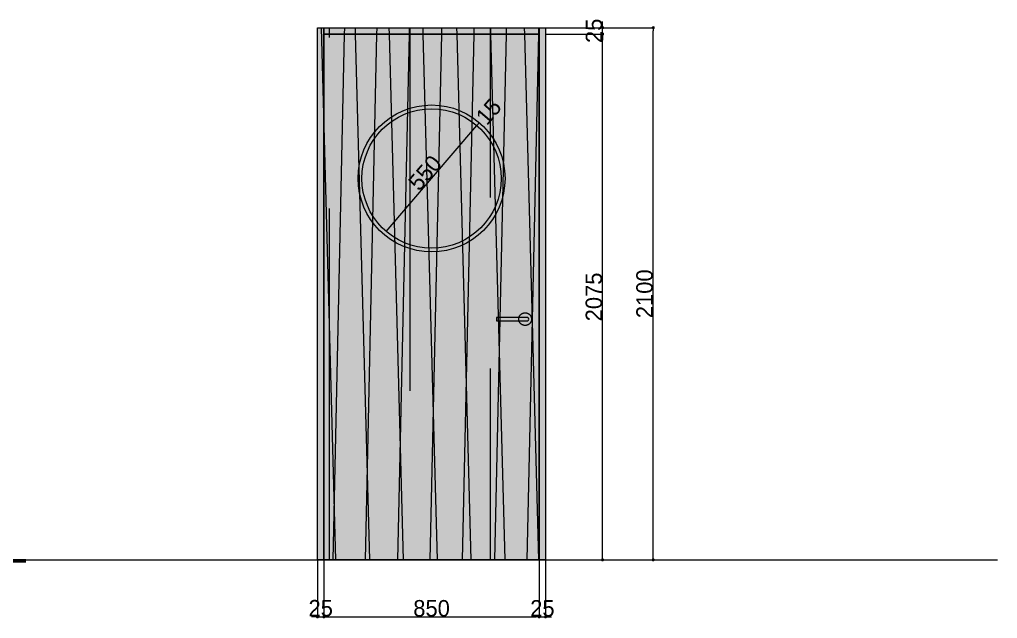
# Model space of a CAD drawing. Header units: millimetres. Extents: x -376000 to 292178, y -193032 to 188048.
# Drawn here: x -215491 to -211631, y 94374 to 96737 of the extents above; entities that cross this region are included whole.
import ezdxf

# ---------------------------------------------------------------- set-up
doc = ezdxf.new("R2010")
doc.units = ezdxf.units.MM
doc.header["$PDMODE"] = 1
doc.header["$PDSIZE"] = -2
doc.layers.add('02_0.25', color=1, linetype='Continuous', lineweight=25, true_color=0xff0000)
doc.layers.add('04_0.10', color=7, linetype='Continuous', lineweight=9, true_color=0x0099ff)
for name, color, linetype, lineweight in [('07_文字・記号', 7, 'Continuous', 9), ('_平面図（新設） (2D)', 7, 'Continuous', 5), ('一般', 7, 'Continuous', 5), ('寸法', 7, 'Continuous', 5)]:
    doc.layers.add(name, color=color, linetype=linetype, lineweight=lineweight)
doc.styles.add('Hiragino Kaku Gothic Pro W3', font='', dxfattribs={"bigfont": 'Hiragino Kaku Gothic Pro W3'})
doc.styles.add('Hiragino Sans W3', font='', dxfattribs={"bigfont": 'Hiragino Sans W3'})
doc.styles.get('Hiragino Kaku Gothic Pro W3').set_extended_font_data('Hiragino Kaku Gothic Pro W3')
doc.styles.get('Hiragino Sans W3').set_extended_font_data('Hiragino Sans W3')
doc.dimstyles.new('建具表寸法', dxfattribs={"dimtxt": 161.7816840277779, "dimasz": 0.19998779296875, "dimexe": 0, "dimexo": 0.3, "dimgap": 0.005, "dimtad": 1, "dimdsep": 46, "dimtxsty": 'Hiragino Sans W3', "dimblk": 'DOT', "dimblk1": 'DOT', "dimblk2": 'DOT', "dimcen": 0, "dimazin": 0, "dimtfac": 1, "dimtix": 1, "dimtmove": 0, "dimatfit": 0, "dimldrblk": 'VW_FILLEDARROW', "dimfxl": 1, "dimfrac": 2, "dimtolj": 1, "dimarcsym": 0})
pattern_1 = [(91.55430507832516, (0, 0), (129.3706128285435, 153.9832752114436), []), (90, (680.4999999999999, 445.5000000000002), (317.5000000000001, 762.0000000000001), [1481.666666666667, -673.5948023899283]), (88.75747639671474, (346.7777777777777, 21.50000000000007), (124.207218057869, -159.5173628918171), [])]

# ---------------------------------------------------------------- blocks, each defined once
blk = doc.blocks.new('_Dot')
at = {"color": 0, "linetype": 'ByBlock', "lineweight": -2}
blk.add_line((-0.5, 0), (-1, 0), dxfattribs=at)
at = {"color": 0, "linetype": 'ByBlock', "const_width": 0.5}
blk.add_lwpolyline([(-0.25, 0, 1), (0.25, 0, 1)], format="xyb", close=True, dxfattribs=at)
blk = doc.blocks.new('*D1214')
at = {"layer": 'Defpoints', "color": 0}
for p in [(178.9366458814475, 663.8221175084183), (178.936645881459, 663.8221175084083), (-178.9366458814766, 246.1778824915964)]:
    blk.add_point(p, dxfattribs=at)
at = {"layer": '寸法', "color": 0, "lineweight": -2}
for p, q in [((-178.8065180818612, 246.329743853054), (178.8065180818552, 663.6702561469408)), ((178.7088399350747, 664.017321122107), (178.936645881459, 663.8221175084083)), ((-179.1644518278494, 246.3730861052853), (-178.936645881465, 246.1778824915865))]:
    blk.add_line(p, q, dxfattribs=at)
at = {"layer": '寸法', "color": 0, "lineweight": -2, "xscale": 0.19998779296875, "yscale": 0.19998779296875, "zscale": 0.19998779296875}
for p, rotation in [((178.936645881459, 663.8221175084083), 49.40720656332511), ((-178.936645881465, 246.1778824915865), 229.4072065633251)]:
    blk.add_blockref('_Dot', p, dxfattribs=dict(at, rotation=rotation))
at = {"layer": '寸法', "color": 0, "insert": (-25.8771393938673, 477.173745690315), "char_height": 64.7126736111111, "attachment_point": 5, "rotation": 49.407206563325104, "style": 'Hiragino Kaku Gothic Pro W3'}
blk.add_mtext('\\A1;550', dxfattribs=at)
blk = doc.blocks.new('VW_FILLEDARROW')
at = {"color": 0, "linetype": 'Continuous', "lineweight": 5, "transparency": 16777216, "flags": 128}
blk.add_lwpolyline([(-161.3333333333333, 43.22913637888779), (0, 0), (-161.3333333333333, -43.22913637888784)], close=True, dxfattribs=at)
blk = doc.blocks.new('*D1215')
at = {"layer": 'Defpoints', "color": 0}
for p in [(178.9366458814766, 663.8221175084036), (188.6968265659234, 675.2124148270377), (188.6968265659234, 675.2124148270377)]:
    blk.add_point(p, dxfattribs=at)
at = {"layer": '寸法', "color": 0, "lineweight": -2}
for p, q in [((178.806518081878, 663.6702561469317), (178.6763902822741, 663.5183947854642)), ((178.7088399351038, 664.0173211220923), (178.9366458814818, 663.8221175083993)), ((178.9366458814818, 663.8221175083993), (188.6968265659234, 675.2124148270377)), ((188.4690206195506, 675.4076184407264), (188.6968265659234, 675.2124148270377)), ((188.8269543655273, 675.3642761885053), (188.9570821651311, 675.5161375499728))]:
    blk.add_line(p, q, dxfattribs=at)
at = {"layer": '寸法', "color": 0, "lineweight": -2, "xscale": 0.19998779296875, "yscale": 0.19998779296875, "zscale": 0.19998779296875}
for p, rotation in [((178.9366458814818, 663.8221175083993), 49.40720656332519), ((188.6968265659234, 675.2124148270377), 229.4072065633252)]:
    blk.add_blockref('_Dot', p, dxfattribs=dict(at, rotation=rotation))
at = {"layer": '寸法', "color": 0, "insert": (225.4423855978832, 718.0951089128956), "char_height": 64.7126736111111, "attachment_point": 5, "rotation": 49.407206563325204, "style": 'Hiragino Kaku Gothic Pro W3'}
blk.add_mtext('\\A1;15', dxfattribs=at)
blk = doc.blocks.new('*D1220')
at = {"layer": 'Defpoints', "color": 0}
for p in [(-213414.4616497941, 96705.41183461057), (-213189.4616497941, 96705.41183461057), (-213414.4616497941, 96680.41183461057)]:
    blk.add_point(p, dxfattribs=at)
at = {"layer": '一般', "color": 0, "lineweight": -2}
for p, q in [((-213189.4616497941, 96717.4111021887), (-213189.4616497941, 96729.41036976682)), ((-213414.1616497941, 96705.41183461057), (-213189.4616497941, 96705.41183461057)), ((-213189.4616497941, 96680.41183461057), (-213189.4616497941, 96705.41183461057)), ((-213414.1616497941, 96680.41183461057), (-213189.4616497941, 96680.41183461057)), ((-213189.4616497941, 96668.41256703244), (-213189.4616497941, 96656.41329945432))]:
    blk.add_line(p, q, dxfattribs=at)
at = {"layer": '一般', "color": 0, "lineweight": -2, "xscale": 11.999267578125, "yscale": 11.999267578125, "zscale": 11.999267578125}
for p, rotation in [((-213189.4616497941, 96705.41183461057), 270), ((-213189.4616497941, 96680.41183461057), 90)]:
    blk.add_blockref('_Dot', p, dxfattribs=dict(at, rotation=rotation))
at = {"layer": '一般', "color": 0, "insert": (-213223.0895215167, 96692.91183461057), "char_height": 64.7126736111111, "attachment_point": 5, "rotation": 90, "style": 'Hiragino Kaku Gothic Pro W3'}
blk.add_mtext('\\A1;25', dxfattribs=at)
blk = doc.blocks.new('*D1221')
at = {"layer": 'Defpoints', "color": 0}
for p in [(-213414.4616497941, 96680.41183461057), (-213189.4616497941, 96680.41183461057), (-213414.4616497941, 94605.41183461057)]:
    blk.add_point(p, dxfattribs=at)
at = {"layer": '一般', "color": 0, "lineweight": -2}
for p, q in [((-213414.1616497941, 96680.41183461057), (-213189.4616497941, 96680.41183461057)), ((-213189.4616497941, 94617.4111021887), (-213189.4616497941, 96668.41256703244)), ((-213414.1616497941, 94605.41183461057), (-213189.4616497941, 94605.41183461057))]:
    blk.add_line(p, q, dxfattribs=at)
at = {"layer": '一般', "color": 0, "lineweight": -2, "xscale": 11.999267578125, "yscale": 11.999267578125, "zscale": 11.999267578125}
for p, rotation in [((-213189.4616497941, 96680.41183461057), 90), ((-213189.4616497941, 94605.41183461057), 270)]:
    blk.add_blockref('_Dot', p, dxfattribs=dict(at, rotation=rotation))
at = {"layer": '一般', "color": 0, "insert": (-213223.5817621653, 95642.91183461057), "char_height": 64.7126736111111, "attachment_point": 5, "rotation": 90, "style": 'Hiragino Kaku Gothic Pro W3'}
blk.add_mtext('\\A1;2075', dxfattribs=at)
blk = doc.blocks.new('*D1222')
at = {"layer": 'Defpoints', "color": 0}
for p in [(-213189.4616497941, 96705.41183461057), (-212989.4616497941, 96705.41183461057), (-213189.4616497941, 94605.41183461057)]:
    blk.add_point(p, dxfattribs=at)
at = {"layer": '一般', "color": 0, "lineweight": -2}
for p, q in [((-213189.1616497941, 96705.41183461057), (-212989.4616497941, 96705.41183461057)), ((-212989.4616497941, 94617.4111021887), (-212989.4616497941, 96693.41256703244)), ((-213189.1616497941, 94605.41183461057), (-212989.4616497941, 94605.41183461057))]:
    blk.add_line(p, q, dxfattribs=at)
at = {"layer": '一般', "color": 0, "lineweight": -2, "xscale": 11.999267578125, "yscale": 11.999267578125, "zscale": 11.999267578125}
for p, rotation in [((-212989.4616497941, 96705.41183461057), 90), ((-212989.4616497941, 94605.41183461057), 270)]:
    blk.add_blockref('_Dot', p, dxfattribs=dict(at, rotation=rotation))
at = {"layer": '一般', "color": 0, "insert": (-213023.5817621653, 95655.41183461057), "char_height": 64.7126736111111, "attachment_point": 5, "rotation": 90, "style": 'Hiragino Kaku Gothic Pro W3'}
blk.add_mtext('\\A1;2100', dxfattribs=at)
blk = doc.blocks.new('*D1223')
at = {"layer": 'Defpoints', "color": 0}
for p in [(-213439.4616497941, 94605.41183461057), (-213414.4616497941, 94605.41183461057), (-213414.4616497941, 94380.41183461057)]:
    blk.add_point(p, dxfattribs=at)
at = {"layer": '一般', "color": 0, "lineweight": -2}
for p, q in [((-213439.4616497941, 94605.11183461056), (-213439.4616497941, 94380.41183461057)), ((-213414.4616497941, 94605.11183461056), (-213414.4616497941, 94380.41183461057)), ((-213451.4609173722, 94380.41183461057), (-213463.4601849503, 94380.41183461057)), ((-213439.4616497941, 94380.41183461057), (-213414.4616497941, 94380.41183461057)), ((-213402.4623822159, 94380.41183461057), (-213390.4631146378, 94380.41183461057))]:
    blk.add_line(p, q, dxfattribs=at)
at = {"layer": '一般', "color": 0, "lineweight": -2, "xscale": 11.999267578125, "yscale": 11.999267578125, "zscale": 11.999267578125}
blk.add_blockref('_Dot', (-213439.4616497941, 94380.41183461057), dxfattribs=at)
at = {"layer": '一般', "color": 0, "lineweight": -2, "xscale": 11.999267578125, "yscale": 11.999267578125, "zscale": 11.999267578125, "rotation": 180}
blk.add_blockref('_Dot', (-213414.4616497941, 94380.41183461057), dxfattribs=at)
at = {"layer": '一般', "color": 0, "insert": (-213426.9616497941, 94414.03970633326), "char_height": 64.7126736111111, "attachment_point": 5, "style": 'Hiragino Kaku Gothic Pro W3'}
blk.add_mtext('\\A1;25', dxfattribs=at)
blk = doc.blocks.new('*D1224')
at = {"layer": 'Defpoints', "color": 0}
for p in [(-214289.4616497941, 94605.41183461057), (-213439.4616497941, 94605.41183461057), (-213439.4616497941, 94380.41183461057)]:
    blk.add_point(p, dxfattribs=at)
at = {"layer": '一般', "color": 0, "lineweight": -2}
for p, q in [((-214289.4616497941, 94605.11183461056), (-214289.4616497941, 94380.41183461057)), ((-213439.4616497941, 94605.11183461056), (-213439.4616497941, 94380.41183461057)), ((-214277.4623822159, 94380.41183461057), (-213451.4609173722, 94380.41183461057))]:
    blk.add_line(p, q, dxfattribs=at)
at = {"layer": '一般', "color": 0, "lineweight": -2, "xscale": 11.999267578125, "yscale": 11.999267578125, "zscale": 11.999267578125, "rotation": 180}
blk.add_blockref('_Dot', (-214289.4616497941, 94380.41183461057), dxfattribs=at)
at = {"layer": '一般', "color": 0, "lineweight": -2, "xscale": 11.999267578125, "yscale": 11.999267578125, "zscale": 11.999267578125}
blk.add_blockref('_Dot', (-213439.4616497941, 94380.41183461057), dxfattribs=at)
at = {"layer": '一般', "color": 0, "insert": (-213864.4616497941, 94414.166428279), "char_height": 64.7126736111111, "attachment_point": 5, "style": 'Hiragino Kaku Gothic Pro W3'}
blk.add_mtext('\\A1;850', dxfattribs=at)
blk = doc.blocks.new('*D1225')
at = {"layer": 'Defpoints', "color": 0}
for p in [(-214314.4616497941, 94605.41183461057), (-214289.4616497941, 94605.41183461057), (-214289.4616497941, 94380.41183461057)]:
    blk.add_point(p, dxfattribs=at)
at = {"layer": '一般', "color": 0, "lineweight": -2}
for p, q in [((-214314.4616497941, 94605.11183461056), (-214314.4616497941, 94380.41183461057)), ((-214289.4616497941, 94605.11183461056), (-214289.4616497941, 94380.41183461057)), ((-214326.4609173722, 94380.41183461057), (-214338.4601849503, 94380.41183461057)), ((-214314.4616497941, 94380.41183461057), (-214289.4616497941, 94380.41183461057)), ((-214277.4623822159, 94380.41183461057), (-214265.4631146378, 94380.41183461057))]:
    blk.add_line(p, q, dxfattribs=at)
at = {"layer": '一般', "color": 0, "lineweight": -2, "xscale": 11.999267578125, "yscale": 11.999267578125, "zscale": 11.999267578125}
blk.add_blockref('_Dot', (-214314.4616497941, 94380.41183461057), dxfattribs=at)
at = {"layer": '一般', "color": 0, "lineweight": -2, "xscale": 11.999267578125, "yscale": 11.999267578125, "zscale": 11.999267578125, "rotation": 180}
blk.add_blockref('_Dot', (-214289.4616497941, 94380.41183461057), dxfattribs=at)
at = {"layer": '一般', "color": 0, "insert": (-214301.9616497941, 94414.48970633326), "char_height": 64.7126736111111, "attachment_point": 5, "style": 'Hiragino Kaku Gothic Pro W3'}
blk.add_mtext('\\A1;25', dxfattribs=at)
blk = doc.blocks.new('グループ-735')
at = {"layer": '04_0.10', "linetype": 'Continuous', "lineweight": 0, "true_color": 0xeee9cc}
blk.add_hatch(color=254, dxfattribs=at).paths.add_polyline_path([(-425, 1025), (425, 1025), (425, -1050), (-425, -1050)])
at = {"layer": '04_0.10', "linetype": 'Continuous', "lineweight": 5, "true_color": 0xccbb66}
h = blk.add_hatch(dxfattribs=at)
h.set_pattern_fill('木目縦（薄茶）-2', color=43, style=0, pattern_type=2)
h.set_pattern_definition(pattern_1)
h.paths.add_polyline_path([(-425, 1025), (425, 1025), (425, -1050), (-425, -1050)])
at = {"layer": '04_0.10', "linetype": 'Continuous', "lineweight": 0, "true_color": 0xf8f8ef, "transparency": 33554687}
h = blk.add_hatch(color=7, dxfattribs=at)
edge = h.paths.add_edge_path()
edge.add_arc((0, 455.0000000000147), 289.9999999999944, 0, 360)
at = {"layer": '04_0.10', "linetype": 'Continuous', "lineweight": 0, "true_color": 0xd9e6cf, "transparency": 33554687}
h = blk.add_hatch(color=254, dxfattribs=at)
edge = h.paths.add_edge_path()
edge.add_arc((0, 455.0000000000147), 275.0000000000033, 0, 360)
at = {"layer": '04_0.10', "linetype": 'Continuous', "lineweight": 0}
blk.add_hatch(color=254, dxfattribs=at).paths.add_polyline_path([(381.9940476190532, -78.34936490537801), (380.5122746419008, -77.56435750567664), (379.0021221752277, -76.88401775926877), (377.4635902190337, -76.30834566615442), (375.8966787733189, -75.83734122633359), (374.3013878380832, -75.47100443980628), (372.6777174133267, -75.20933530657248), (371.0256674990494, -75.0523338266322), (369.3452380952513, -74.99999999998546), (367.6648086914529, -75.0523338266322), (366.0127587771749, -75.20933530657248), (364.3890883524173, -75.47100443980628), (362.79379741718, -75.83734122633359), (361.2268859714632, -76.30834566615442), (359.6883540152667, -76.88401775926877), (358.1782015485906, -77.56435750567664), (356.6964285714348, -78.34936490537801), (355.2676124426716, -79.225017151786), (353.9163305211732, -80.17729143831366), (352.6425828069396, -81.20618776496099), (351.4463692999707, -82.31170613172799), (350.3276900002667, -83.49384653861465), (349.2865449078272, -84.75260898562101), (348.3229340226526, -86.08799347274704), (347.4368573447426, -87.49999999999271), (346.6425046188576, -88.96434035388506), (345.9540655897571, -90.45672632095102), (345.3715402574414, -91.97715790119058), (344.8949286219104, -93.5256350946038), (344.524230683164, -95.10215790119058), (344.2594464412023, -96.70672632095102), (344.1005758960251, -98.33934035388506), (344.0476190476329, -99.99999999999271), (344.1005758960251, -101.6606596461004), (344.2594464412023, -103.2932736790344), (344.524230683164, -104.8978420987949), (344.8949286219104, -106.4743649053817), (345.3715402574414, -108.0228420987949), (345.9540655897571, -109.5432736790344), (346.6425046188576, -111.0356596461004), (347.4368573447426, -112.4999999999927), (348.3229340226526, -113.9120065272383), (349.2865449078272, -115.247391014364), (350.3276900002667, -116.5061534613698), (351.4463692999707, -117.6882938682556), (352.6425828069396, -118.7938122350216), (353.9163305211732, -119.8227085616677), (355.2676124426716, -120.7749828481939), (356.6964285714348, -121.6506350946001), (358.1782015485906, -122.4356424942998), (359.6883540152667, -123.1159822407062), (361.2268859714632, -123.6916543338193), (362.79379741718, -124.1626587736391), (364.3890883524173, -124.5289955601656), (366.0127587771749, -124.7906646933989), (367.6648086914529, -124.9476661733388), (369.3452380952513, -124.9999999999854), (371.0256674990494, -124.9476661733388), (372.6777174133267, -124.7906646933989), (374.3013878380832, -124.5289955601656), (375.8966787733189, -124.1626587736391), (377.4635902190337, -123.6916543338193), (379.0021221752277, -123.1159822407062), (380.5122746419008, -122.4356424942998), (381.9940476190532, -121.6506350946001), (383.4228637478132, -120.7749828481939), (384.7741456693093, -119.8227085616677), (386.0478933835416, -118.7938122350216), (387.24410689051, -117.6882938682556), (388.3627861902146, -116.5061534613698), (389.4039312826553, -115.247391014364), (390.3675421678322, -113.9120065272383), (391.2536188457452, -112.4999999999927), (392.0479715716338, -111.0356596461004), (392.7364106007371, -109.5432736790344), (393.3189359330553, -108.0228420987949), (393.7955475685885, -106.4743649053817), (394.1662455073365, -104.8978420987949), (394.4310297492993, -103.2932736790344), (394.589900294477, -101.6606596461004), (394.6428571428696, -99.99999999999271), (394.589900294477, -98.33934035388506), (394.4310297492993, -96.70672632095102), (394.1662455073365, -95.10215790119058), (393.7955475685885, -93.5256350946038), (393.3189359330553, -91.97715790119058), (392.7364106007371, -90.45672632095102), (392.0479715716338, -88.96434035388506), (391.2536188457452, -87.49999999999271), (390.3675421678322, -86.08799347274704), (389.4039312826553, -84.75260898562101), (388.3627861902146, -83.49384653861465), (387.24410689051, -82.31170613172799), (386.0478933835416, -81.20618776496099), (384.7741456693093, -80.17729143831366), (383.4228637478132, -79.225017151786)])
h = blk.add_hatch(color=254, dxfattribs=at)
edge = h.paths.add_edge_path()
edge.add_arc((376.6828767582775, -99.99999999998542), 7.00049019607819, 269.321951351254, 450.678048648746)
edge.add_line((376.6000336210418, -92.99999999998545), (256.6893193353317, -92.99999999998545))
edge.add_line((256.6893193353317, -92.99999999998545), (256.6893193353317, -106.9999999999854))
edge.add_line((256.6893193353317, -106.9999999999854), (376.6000336210418, -106.9999999999854))
at = {"layer": '04_0.10', "color": 251, "flags": 128}
blk.add_lwpolyline([(-425, 1025), (425, 1025), (425, -1050), (-425, -1050)], close=True, dxfattribs=at)
blk.add_lwpolyline([(-425, 1025), (425, 1025), (425, -1050), (-425, -1050)], close=True, dxfattribs=at)
blk.add_lwpolyline([(376.6000336210418, -106.9999999999854, 1.01190476190199), (376.6000336210418, -92.99999999998545), (256.6893193353317, -92.99999999998545), (256.6893193353317, -106.9999999999854)], format="xyb", close=True, dxfattribs=at)
at = {"layer": '04_0.10', "color": 251, "transparency": 33554687}
for radius in [289.9999999999944, 275.0000000000033]:
    blk.add_circle((0, 455.0000000000147), radius, dxfattribs=at)
at = {"layer": '04_0.10', "color": 251}
blk.add_open_spline([(381.9940476190532, -78.34936490537801), (376.1237146894855, -74.99999999998546), (362.566761501017, -74.99999999998546), (350.8260956418526, -81.6987298107706), (344.0476190476329, -93.30127018921483), (344.0476190476329, -106.6987298107706), (350.8260956418526, -118.3012701892149), (362.566761501017, -124.9999999999854), (376.1237146894855, -124.9999999999854), (387.8643805486208, -118.3012701892149), (394.6428571428697, -106.6987298107706), (394.6428571428697, -93.30127018921483), (387.8643805486208, -81.6987298107706), (381.9940476190532, -78.34936490537801)], degree=2, dxfattribs=at)
at = {"layer": '寸法'}
dim = blk.add_linear_dim(base=(188.6968265659234, 675.2124148270377), p1=(178.9366458814766, 663.8221175084036), p2=(188.6968265659234, 675.2124148270377), angle=49.40720656332537, dimstyle='建具表寸法', override={"dimtxt": 64.7126736111111, "dimgap": 0.7499999999952598, "dimpost": '<>', "dimtxsty": 'Hiragino Kaku Gothic Pro W3', "dimtix": 0, "dimtmove": 2}, dxfattribs=at)
dim.commit()
dim.dimension.update_dxf_attribs({"geometry": '*D1215', "text_midpoint": (225.4423855978832, 718.0951089128956), "dimtype": 160})
dim = blk.add_aligned_dim(p1=(-178.9366458814766, 246.1778824915964), p2=(178.9366458814475, 663.8221175084183), distance=-1.5239823948252847e-11, dimstyle='建具表寸法', override={"dimtxt": 64.7126736111111, "dimgap": 0.75, "dimpost": '<>', "dimtxsty": 'Hiragino Kaku Gothic Pro W3', "dimtmove": 2}, dxfattribs=at)
dim.commit()
dim.dimension.update_dxf_attribs({"geometry": '*D1214', "text_midpoint": (-25.8771393938673, 477.173745690315)})
blk = doc.blocks.new('グループ-736')
at = {"layer": '04_0.10', "color": 251}
blk.add_blockref('グループ-735', (0, 0), dxfattribs=at)
blk = doc.blocks.new('グループ-737')
at = {"layer": '04_0.10', "linetype": 'Continuous', "lineweight": 0, "true_color": 0xeee9cc, "transparency": 33554687}
for points in [[(-450, 1050), (-425, 1050), (-425, -1050), (-450, -1050)], [(-425, 1050), (425, 1050), (425, 1025), (-425, 1025)], [(425, 1050), (450, 1050), (450, -1050), (425, -1050)]]:
    blk.add_hatch(color=254, dxfattribs=at).paths.add_polyline_path(points)
at = {"layer": '04_0.10', "linetype": 'Continuous', "lineweight": 5, "true_color": 0xccbb66, "transparency": 33554687}
h = blk.add_hatch(dxfattribs=at)
h.set_pattern_fill('木目縦（薄茶）-2', color=43, style=0, pattern_type=2)
h.set_pattern_definition(pattern_1)
h.paths.add_polyline_path([(-450, 1050), (-425, 1050), (-425, -1050), (-450, -1050)])
h = blk.add_hatch(dxfattribs=at)
h.set_pattern_fill('木目縦（薄茶）-2', color=43, style=0, pattern_type=2)
h.set_pattern_definition(pattern_1)
h.paths.add_polyline_path([(-425, 1050), (425, 1050), (425, 1025), (-425, 1025)])
h = blk.add_hatch(dxfattribs=at)
h.set_pattern_fill('木目縦（薄茶）-2', color=43, style=0, pattern_type=2)
h.set_pattern_definition(pattern_1)
h.paths.add_polyline_path([(425, 1050), (450, 1050), (450, -1050), (425, -1050)])
at = {"layer": '04_0.10', "color": 251, "transparency": 33554687, "flags": 128}
for points in [[(-450, 1050), (-425, 1050), (-425, -1050), (-450, -1050)], [(-425, 1050), (425, 1050), (425, 1025), (-425, 1025)], [(425, 1050), (450, 1050), (450, -1050), (425, -1050)]]:
    blk.add_lwpolyline(points, close=True, dxfattribs=at)
at = {"layer": '04_0.10', "color": 7}
blk.add_blockref('グループ-736', (0, 0), dxfattribs=at)
blk = doc.blocks.new('シンボル-16')
at = {"layer": '04_0.10'}
blk.add_blockref('グループ-737', (0, 0), dxfattribs=at)
blk = doc.blocks.new('グループ-738')
at = {"layer": '寸法'}
blk.add_line((-216063.5237148364, 94605.41183461057), (-211630.911000643, 94605.41183461057), dxfattribs=at)
at = {"layer": '02_0.25', "color": 7}
blk.add_blockref('シンボル-16', (-213864.4616497941, 95655.41183461057), dxfattribs=at)
at = {"layer": '07_文字・記号', "color": 7, "insert": (-215764.3088543791, 94655.598937691), "char_height": 121.3362630208333, "attachment_point": 4, "line_spacing_factor": 1.182241743806572, "style": 'Hiragino Sans W3'}
blk.add_mtext('▽FL', dxfattribs=at)
at = {"layer": '一般'}
for base, p1, p2, override, picture, middle in [((-213189.4616497941, 96705.41183461057), (-213414.4616497941, 96680.41183461057), (-213414.4616497941, 96705.41183461057), {"dimtxt": 64.7126736111111, "dimasz": 11.999267578125, "dimgap": 0.3, "dimpost": '<>', "dimtxsty": 'Hiragino Kaku Gothic Pro W3', "dimtmove": 2}, '*D1220', (-213223.0895215167, 96692.91183461057)), ((-213189.4616497941, 96680.41183461057), (-213414.4616497941, 94605.41183461057), (-213414.4616497941, 96680.41183461057), {"dimtxt": 64.7126736111111, "dimasz": 11.999267578125, "dimgap": 0.75, "dimpost": '<>', "dimtxsty": 'Hiragino Kaku Gothic Pro W3', "dimtmove": 2}, '*D1221', (-213223.5817621653, 95642.91183461057)), ((-212989.4616497941, 96705.41183461057), (-213189.4616497941, 94605.41183461057), (-213189.4616497941, 96705.41183461057), {"dimtxt": 64.7126736111111, "dimasz": 11.999267578125, "dimgap": 0.75, "dimpost": '<>', "dimtxsty": 'Hiragino Kaku Gothic Pro W3', "dimtmove": 2}, '*D1222', (-213023.5817621653, 95655.41183461057))]:
    dim = blk.add_linear_dim(base=base, p1=p1, p2=p2, angle=270, dimstyle='建具表寸法', override=override, dxfattribs=at)
    dim.commit()
    dim.dimension.update_dxf_attribs({"geometry": picture, "text_midpoint": middle})
for base, p1, p2, override, picture, middle in [((-214289.4616497941, 94380.41183461057), (-214314.4616497941, 94605.41183461057), (-214289.4616497941, 94605.41183461057), {"dimtxt": 64.7126736111111, "dimasz": 11.999267578125, "dimgap": 0.75, "dimpost": '<>', "dimtxsty": 'Hiragino Kaku Gothic Pro W3', "dimtmove": 2}, '*D1225', (-214301.9616497941, 94414.48970633326)), ((-213439.4616497941, 94380.41183461057), (-214289.4616497941, 94605.41183461057), (-213439.4616497941, 94605.41183461057), {"dimtxt": 64.7126736111111, "dimasz": 11.999267578125, "dimgap": 0.3, "dimpost": '<>', "dimtxsty": 'Hiragino Kaku Gothic Pro W3', "dimtmove": 2}, '*D1224', (-213864.4616497941, 94414.166428279)), ((-213414.4616497941, 94380.41183461057), (-213439.4616497941, 94605.41183461057), (-213414.4616497941, 94605.41183461057), {"dimtxt": 64.7126736111111, "dimasz": 11.999267578125, "dimgap": 0.3, "dimpost": '<>', "dimtxsty": 'Hiragino Kaku Gothic Pro W3', "dimtmove": 2}, '*D1223', (-213426.9616497941, 94414.03970633326))]:
    dim = blk.add_linear_dim(base=base, p1=p1, p2=p2, dimstyle='建具表寸法', override=override, dxfattribs=at)
    dim.commit()
    dim.dimension.update_dxf_attribs({"geometry": picture, "text_midpoint": middle})
blk = doc.blocks.new('平面図（新設） (2D)')
at = {"layer": '07_文字・記号', "color": 7}
blk.add_blockref('グループ-738', (0, 0), dxfattribs=at)

msp = doc.modelspace()

# ---------------------------------------------------------------- block references
at = {"layer": '_平面図（新設） (2D)'}
msp.add_blockref('平面図（新設） (2D)', (0, 0), dxfattribs=at)

doc.saveas('drawing.dxf')
